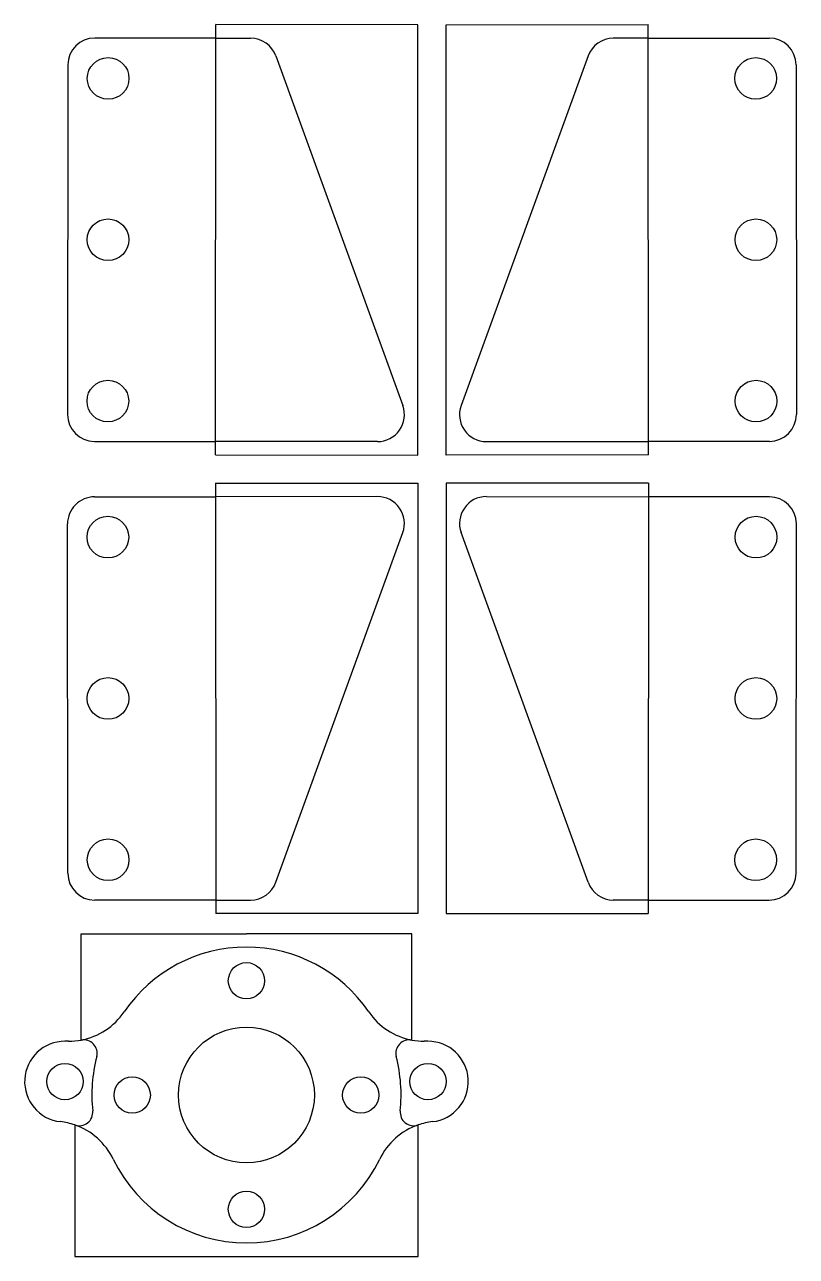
# Model space of a CAD drawing. Extents: x 3 to 60.4, y 2 to 93.6.
import ezdxf

# ---------------------------------------------------------------- set-up
doc = ezdxf.new("R2010")
doc.units = 0
doc.header["$LTSCALE"] = 0.5
doc.header["$MEASUREMENT"] = 0
doc.layers.add('1', color=7, linetype='CONTINUOUS')
doc.layers.add('23', color=7, linetype='CONTINUOUS')

msp = doc.modelspace()

# ---------------------------------------------------------------- linework, layer by layer
at = {"layer": '1', "color": 7, "linetype": 'Continuous'}
for p, q in [((17.187129, 61.608528), (17.215061, 93.616228)), ((32.246147, 93.603111), (17.215061, 93.616228)), ((32.246147, 61.595386), (32.246147, 93.603111)), ((34.346148, 93.603111), (49.377234, 93.616228)), ((34.346148, 61.595386), (34.346148, 93.603111)), ((49.405166, 61.608528), (49.377234, 93.616228)), ((17.187129, 61.608528), (32.246147, 61.595386)), ((49.405166, 61.608528), (34.346148, 61.595386)), ((17.187129, 59.502068), (32.246147, 59.515209)), ((17.187129, 59.502068), (17.215061, 27.494367)), ((32.246147, 59.515209), (32.246147, 27.507484)), ((49.405166, 59.502068), (34.346148, 59.515209)), ((34.346148, 59.515209), (34.346148, 27.507484)), ((49.405166, 59.502068), (49.377234, 27.494367)), ((32.246147, 27.507484), (17.215061, 27.494367)), ((34.346148, 27.507484), (49.377234, 27.494367)), ((7.205151, 18.087993), (7.205151, 26)), ((7.205151, 26), (19.5, 26)), ((31.79485, 26), (19.5, 26)), ((31.79485, 18.087993), (31.79485, 26)), ((6.736256, 11.772481), (6.736256, 2)), ((32.263744, 2), (32.263744, 11.772481)), ((6.736256, 2), (32.263744, 2))]:
    msp.add_line(p, q, dxfattribs=at)
at = {"layer": '23', "color": 7, "linetype": 'Continuous'}
for p, q in [((17.214181, 92.608516), (8.214185, 92.61637)), ((17.214181, 92.608516), (19.807359, 92.606253)), ((49.378113, 92.608516), (46.784935, 92.606253)), ((49.378113, 92.608516), (58.37811, 92.61637)), ((21.685595, 91.288653), (31.126129, 65.280405)), ((44.906699, 91.288653), (35.466166, 65.280405)), ((6.21244, 90.618116), (6.189751, 64.618126)), ((60.379854, 90.618116), (60.402544, 64.618126)), ((8.188005, 62.616381), (17.188002, 62.608527)), ((29.244402, 62.598006), (17.188002, 62.608527)), ((37.347893, 62.598006), (49.404293, 62.608527)), ((58.40429, 62.616381), (49.404293, 62.608527)), ((8.188005, 58.494214), (17.188002, 58.502068)), ((29.244402, 58.512589), (17.188002, 58.502068)), ((37.347893, 58.512589), (49.404293, 58.502068)), ((58.40429, 58.494214), (49.404293, 58.502068)), ((6.21244, 30.49248), (6.189751, 56.49247)), ((60.379854, 30.49248), (60.402544, 56.49247)), ((21.685595, 29.821942), (31.126129, 55.83019)), ((44.906699, 29.821942), (35.466166, 55.83019)), ((17.214181, 28.50208), (8.214185, 28.494226)), ((17.214181, 28.50208), (19.807359, 28.504343)), ((49.378113, 28.50208), (46.784935, 28.504343)), ((49.378113, 28.50208), (58.37811, 28.494226)), ((6.271243, 18), (6, 18)), ((33, 18), (32.728757, 18))]:
    msp.add_line(p, q, dxfattribs=at)
for centre, radius in [((9.211567, 89.615498), 1.55), ((57.380728, 89.615498), 1.55), ((9.201095, 77.615503), 1.55), ((57.3912, 77.615503), 1.55), ((9.190623, 65.615507), 1.55), ((57.401672, 65.615507), 1.55), ((9.190623, 55.495088), 1.55), ((57.401672, 55.495088), 1.55), ((9.201095, 43.495093), 1.55), ((57.3912, 43.495093), 1.55), ((9.211567, 31.495097), 1.55), ((57.380728, 31.495097), 1.55), ((19.5, 22.5), 1.35), ((19.5, 14), 5.05), ((6, 15), 1.35), ((33, 15), 1.35), ((11, 14), 1.35), ((28, 14), 1.35), ((19.5, 5.5), 1.35)]:
    msp.add_circle(centre, radius, dxfattribs=at)
for centre, radius, start, end in [((8.21244, 90.61637), 2, 89.95, 179.95), ((19.805614, 90.606254), 2, 19.95, 89.95), ((46.786681, 90.606254), 2, 90.05, 160.05), ((58.379855, 90.61637), 2, 0.05, 90.05), ((29.246147, 64.598005), 2, 269.95, 19.95), ((37.346148, 64.598005), 2, 160.05, 270.05), ((8.18975, 64.61638), 2, 179.95, 269.95), ((58.402544, 64.61638), 2, 270.05, 0.05), ((8.18975, 56.494215), 2, 90.05, 180.05), ((29.246147, 56.51259), 2, 340.05, 90.05), ((37.346148, 56.51259), 2, 89.95, 199.95), ((58.402544, 56.494215), 2, 359.95, 89.95), ((8.21244, 30.494225), 2, 180.05, 270.05), ((58.379855, 30.494225), 2, 269.95, 359.95), ((19.805614, 30.504342), 2, 270.05, 340.05), ((46.786681, 30.504342), 2, 199.95, 269.95), ((19.5, 14), 11, 34.228866, 145.771134), ((6.271243, 23), 5, 280.765014, 325.771134), ((32.728757, 23), 5, 214.228866, 259.234986), ((6, 15), 3, 90, 263.448307), ((6.271243, 23), 5, 270, 280.765014), ((7.391932, 17.105591), 1, 345.61435, 100.765014), ((31.608068, 17.105591), 1, 79.234986, 194.38565), ((32.728757, 23), 5, 259.234986, 270), ((33, 15), 3, 276.551693, 90), ((19.5, 14), 11.5, 165.61435, 185.893387), ((19.5, 14), 11.5, 354.106613, 14.38565), ((5.087203, 7.052245), 5, 70.742724, 83.448307), ((7.066067, 12.716528), 1, 250.742724, 5.893387), ((31.933933, 12.716528), 1, 174.106613, 289.257276), ((33.912797, 7.052245), 5, 96.551693, 109.257276), ((5.087203, 7.052245), 5, 25.736604, 70.742724), ((33.912797, 7.052245), 5, 109.257276, 154.263396), ((19.5, 14), 11, 205.736604, 334.263396)]:
    msp.add_arc(centre, radius, start, end, dxfattribs=at)

doc.saveas('drawing.dxf')
